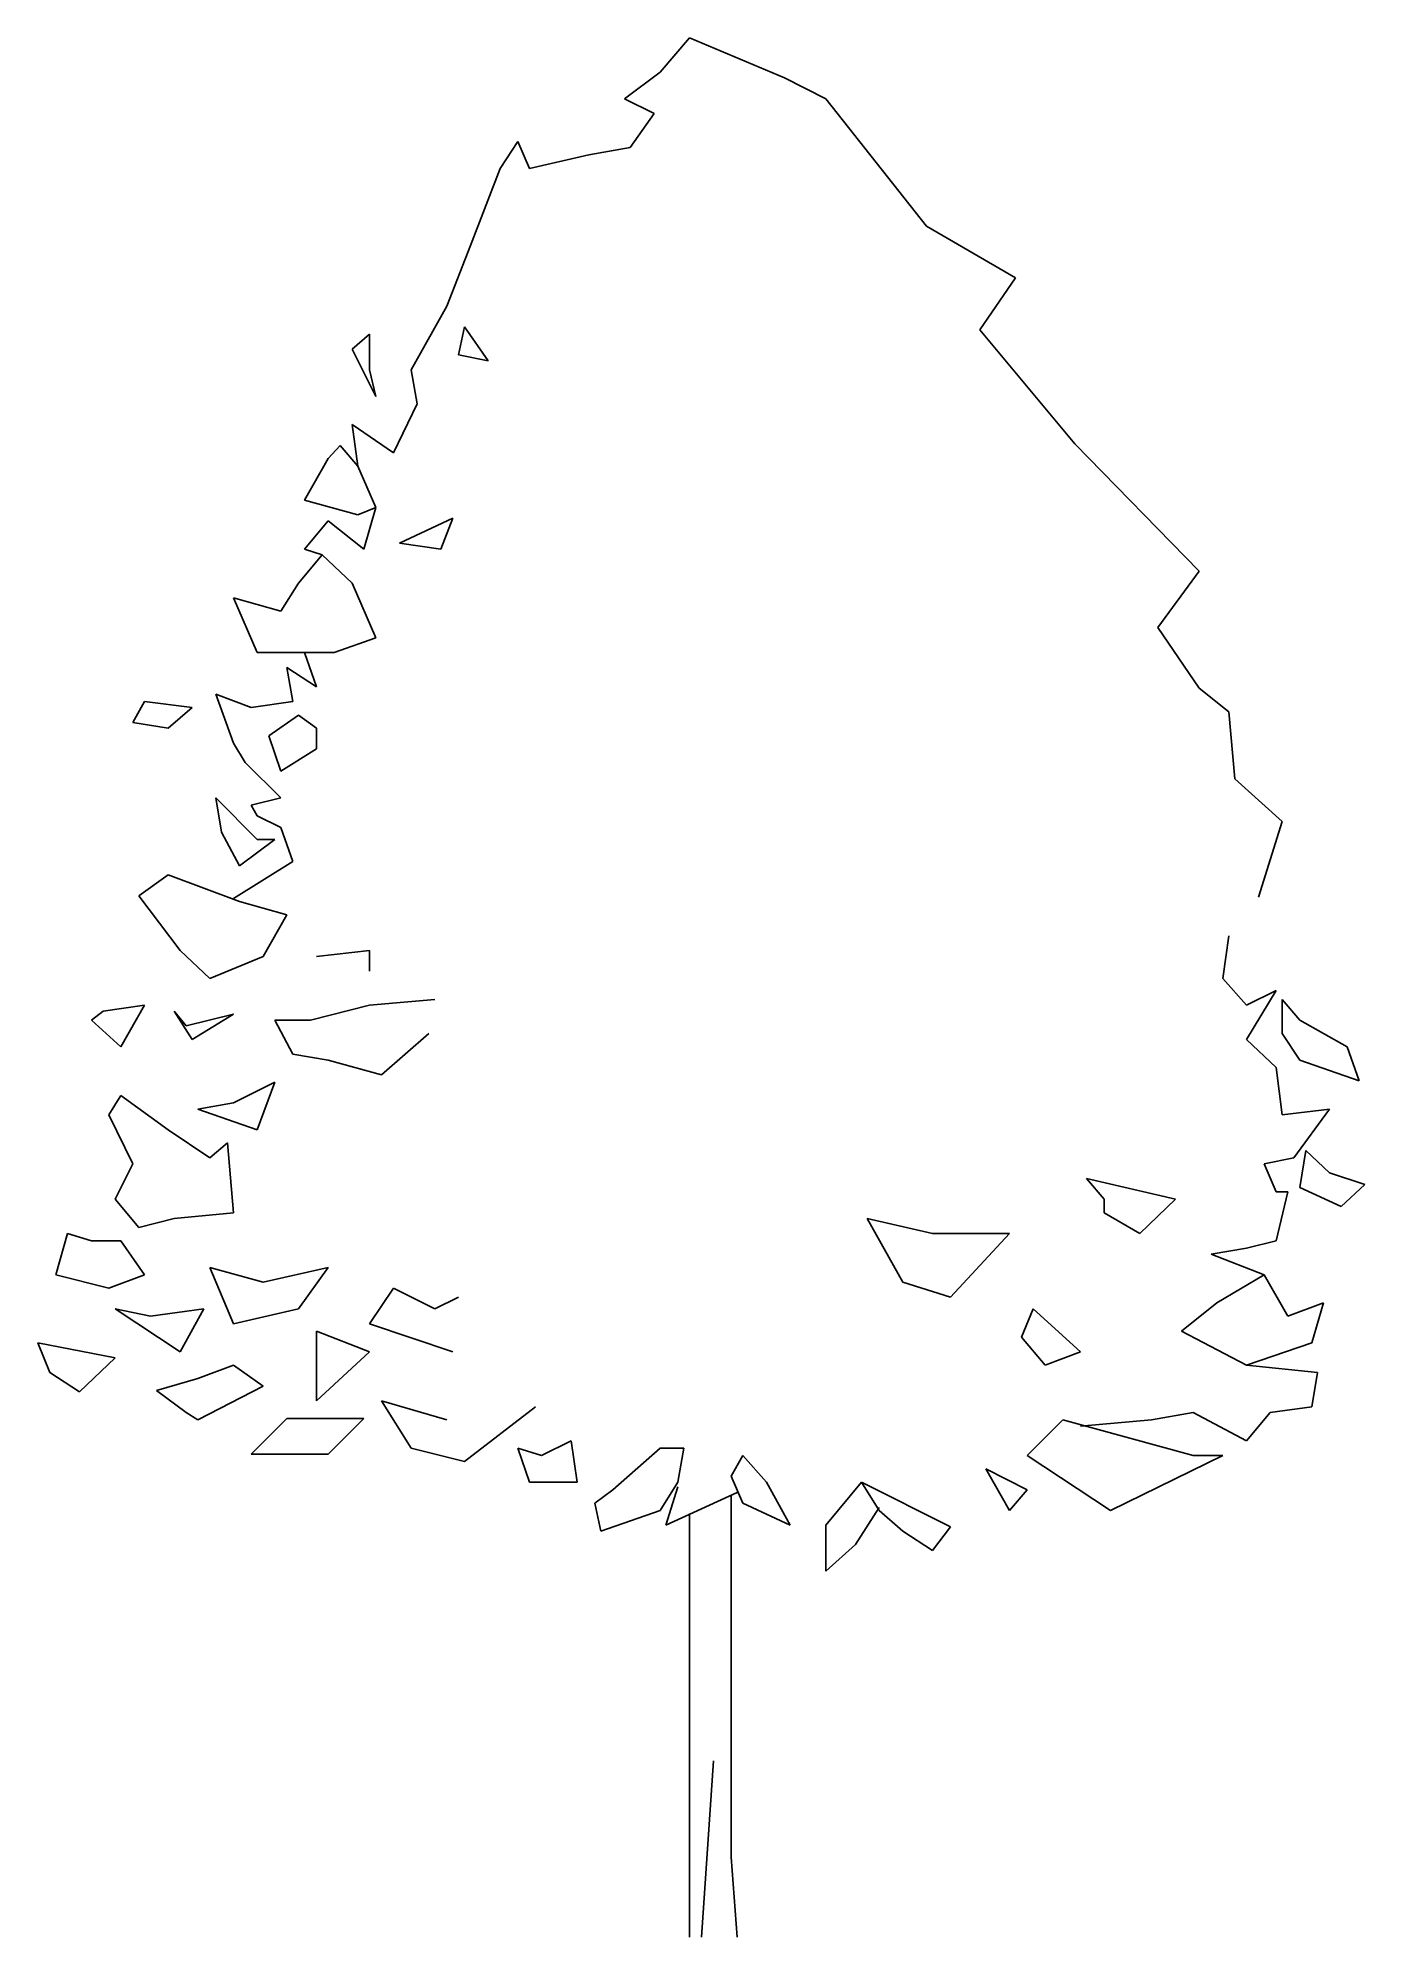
# Model space of a CAD drawing. Extents: x 330725 to 331425, y 71204 to 72205.
import ezdxf

# ---------------------------------------------------------------- set-up
doc = ezdxf.new("R2010")
doc.units = 0
doc.header["$MEASUREMENT"] = 0
doc.layers.get('0').update_dxf_attribs({"linetype": 'CONTINUOUS'})

msp = doc.modelspace()

# ---------------------------------------------------------------- linework, layer by layer
at = {"color": 7, "linetype": 'CONTINUOUS'}
for p, q in [((331053.5, 72187.1), (331069.1, 72205.1)), ((331069.1, 72205.1), (331119.1, 72184)), ((331034.7, 72173), (331053.5, 72187.1)), ((331119.1, 72184), (331141, 72173)), ((331050.3, 72165.2), (331034.7, 72173)), ((331141, 72173), (331194.1, 72105.9)), ((331037.8, 72147.3), (331050.3, 72165.2)), ((330969.1, 72136.3), (330978.5, 72150.4)), ((330978.5, 72150.4), (330984.7, 72136.3)), ((330984.7, 72136.3), (331016, 72143.4)), ((331016, 72143.4), (331037.8, 72147.3)), ((330953.5, 72095.7), (330969.1, 72136.3)), ((331194.1, 72105.9), (331241, 72078.5)), ((330953.5, 72095.7), (330941, 72063.7)), ((331241, 72078.5), (331222.2, 72051.2)), ((330941, 72063.7), (330922.2, 72030.1)), ((330950.3, 72052.7), (330947.2, 72037.9)), ((330962.8, 72034.8), (330950.3, 72052.7)), ((330900.3, 72048.8), (330891, 72041)), ((330900.3, 72030.1), (330900.3, 72048.8)), ((331222.2, 72051.2), (331272.2, 71991)), ((330891, 72041), (330903.5, 72016)), ((330947.2, 72037.9), (330962.8, 72034.8)), ((330903.5, 72016), (330900.3, 72030.1)), ((330922.2, 72030.1), (330925.3, 72012.1)), ((330925.3, 72012.1), (330912.8, 71986.3)), ((330891, 72001.2), (330894.1, 71979.3)), ((330912.8, 71986.3), (330891, 72001.2)), ((330878.5, 71983.2), (330866, 71961.3)), ((330878.5, 71983.2), (330884.7, 71990.2)), ((330894.1, 71979.3), (330884.7, 71990.2)), ((331272.2, 71991), (331337.8, 71923.8)), ((330894.1, 71979.3), (330903.5, 71957.4)), ((330866, 71961.3), (330894.1, 71953.5)), ((330894.1, 71953.5), (330903.5, 71957.4)), ((330903.5, 71957.4), (330897.2, 71935.5)), ((330878.5, 71950.4), (330866, 71935.5)), ((330897.2, 71935.5), (330878.5, 71950.4)), ((330944.1, 71951.9), (330916, 71938.7)), ((330944.1, 71951.9), (330937.8, 71935.5)), ((330862.8, 71917.6), (330875.3, 71932.4)), ((330875.3, 71932.4), (330866, 71935.5)), ((330875.3, 71932.4), (330891, 71917.6)), ((330916, 71938.7), (330937.8, 71935.5)), ((331337.8, 71923.8), (331316, 71894.1)), ((330853.5, 71902.7), (330862.8, 71917.6)), ((330891, 71917.6), (330903.5, 71888.7)), ((330828.5, 71909.8), (330853.5, 71902.7)), ((330841, 71880.9), (330828.5, 71909.8)), ((331316, 71894.1), (331337.8, 71862.1)), ((330903.5, 71888.7), (330881.6, 71880.9)), ((330881.6, 71880.9), (330841, 71880.9)), ((330856.6, 71873), (330859.7, 71855.1)), ((330872.2, 71862.9), (330856.6, 71873)), ((330866, 71880.9), (330872.2, 71862.9)), ((330781.6, 71855.1), (330775.3, 71844.1)), ((330806.6, 71851.9), (330781.6, 71855.1)), ((330819.1, 71859), (330828.5, 71833.2)), ((330837.8, 71851.9), (330819.1, 71859)), ((330859.7, 71855.1), (330837.8, 71851.9)), ((331337.8, 71862.1), (331353.5, 71849.6)), ((330775.3, 71844.1), (330794.1, 71841)), ((330794.1, 71841), (330806.6, 71851.9)), ((330862.8, 71848), (330847.2, 71837.1)), ((330872.2, 71841), (330862.8, 71848)), ((331353.5, 71849.6), (331356.6, 71814.4)), ((330828.5, 71833.2), (330834.7, 71823)), ((330847.2, 71837.1), (330853.5, 71818.4)), ((330872.2, 71830.1), (330872.2, 71841)), ((330834.7, 71823), (330853.5, 71804.3)), ((330853.5, 71818.4), (330872.2, 71830.1)), ((331356.6, 71814.4), (331381.6, 71791.8)), ((330841, 71782.4), (330819.1, 71804.3)), ((330819.1, 71804.3), (330822.2, 71786.3)), ((330853.5, 71804.3), (330837.8, 71800.4)), ((330837.8, 71800.4), (330841, 71794.9)), ((330841, 71794.9), (330853.5, 71788.7)), ((330822.2, 71786.3), (330831.6, 71768.4)), ((330831.6, 71768.4), (330850.3, 71782.4)), ((330850.3, 71782.4), (330841, 71782.4)), ((330853.5, 71788.7), (330859.7, 71770.7)), ((331381.6, 71791.8), (331369.1, 71751.9)), ((330794.1, 71763.7), (330778.5, 71752.7)), ((330831.6, 71749.6), (330794.1, 71763.7)), ((330859.7, 71770.7), (330828.5, 71751.2)), ((330778.5, 71752.7), (330800.3, 71723.8)), ((330856.6, 71742.6), (330831.6, 71749.6)), ((330844.1, 71720.7), (330856.6, 71742.6)), ((330800.3, 71723.8), (330816, 71709)), ((330900.3, 71723.8), (330872.2, 71720.7)), ((330900.3, 71712.9), (330900.3, 71723.8)), ((331353.5, 71731.6), (331350.3, 71709)), ((330816, 71709), (330844.1, 71720.7)), ((331350.3, 71709), (331362.8, 71694.9)), ((331378.5, 71702.7), (331362.8, 71676.9)), ((331362.8, 71694.9), (331378.5, 71702.7)), ((330781.6, 71694.9), (330759.7, 71691.8)), ((330769.1, 71673), (330781.6, 71694.9)), ((330900.3, 71694.9), (330869.1, 71687.1)), ((330934.7, 71698), (330900.3, 71694.9)), ((331381.6, 71698), (331381.6, 71680.1)), ((331391, 71687.1), (331381.6, 71698)), ((330759.7, 71691.8), (330753.5, 71687.1)), ((330753.5, 71687.1), (330769.1, 71673)), ((330797.2, 71691.8), (330806.6, 71676.9)), ((330803.5, 71684), (330797.2, 71691.8)), ((330828.5, 71690.2), (330803.5, 71684)), ((330828.5, 71690.2), (330806.6, 71676.9)), ((330850.3, 71687.1), (330859.7, 71669.1)), ((330869.1, 71687.1), (330850.3, 71687.1)), ((331416, 71673), (331391, 71687.1)), ((330906.6, 71658.2), (330931.6, 71680.1)), ((331362.8, 71676.9), (331378.5, 71662.1)), ((331381.6, 71680.1), (331391, 71666)), ((331422.2, 71655.1), (331416, 71673)), ((330859.7, 71669.1), (330878.5, 71666)), ((330878.5, 71666), (330906.6, 71658.2)), ((331378.5, 71662.1), (331381.6, 71637.1)), ((331391, 71666), (331422.2, 71655.1)), ((330850.3, 71654.3), (330828.5, 71643.4)), ((330850.3, 71654.3), (330841, 71629.3)), ((330769.1, 71647.3), (330762.8, 71637.1)), ((330794.1, 71629.3), (330769.1, 71647.3)), ((330828.5, 71643.4), (330809.7, 71640.2)), ((330762.8, 71637.1), (330775.3, 71611.3)), ((330809.7, 71640.2), (330841, 71629.3)), ((331381.6, 71637.1), (331406.6, 71640.2)), ((331406.6, 71640.2), (331387.8, 71614.4)), ((330816, 71614.4), (330794.1, 71629.3)), ((330825.3, 71622.3), (330816, 71614.4)), ((330828.5, 71585.5), (330825.3, 71622.3)), ((331387.8, 71614.4), (331372.2, 71611.3)), ((331391, 71598.8), (331394.1, 71618.4)), ((331406.6, 71606.6), (331394.1, 71618.4)), ((330775.3, 71611.3), (330766, 71592.6)), ((331278.5, 71603.5), (331325.3, 71592.6)), ((331287.8, 71592.6), (331278.5, 71603.5)), ((331372.2, 71611.3), (331378.5, 71596.5)), ((331425.3, 71600.4), (331406.6, 71606.6)), ((330766, 71592.6), (330778.5, 71577.7)), ((331287.8, 71585.5), (331287.8, 71592.6)), ((331325.3, 71592.6), (331306.6, 71574.6)), ((331384.7, 71596.5), (331378.5, 71570.7)), ((331378.5, 71596.5), (331384.7, 71596.5)), ((331391, 71598.8), (331412.8, 71588.7)), ((331412.8, 71588.7), (331425.3, 71600.4)), ((330778.5, 71577.7), (330797.2, 71582.4)), ((330797.2, 71582.4), (330828.5, 71585.5)), ((331162.8, 71582.4), (331181.6, 71548.8)), ((331197.2, 71574.6), (331162.8, 71582.4)), ((331306.6, 71574.6), (331287.8, 71585.5)), ((330741, 71574.6), (330734.7, 71552.7)), ((330753.5, 71570.7), (330741, 71574.6)), ((331237.8, 71574.6), (331197.2, 71574.6)), ((331206.6, 71541), (331237.8, 71574.6)), ((330769.1, 71570.7), (330753.5, 71570.7)), ((330781.6, 71552.7), (330769.1, 71570.7)), ((331362.8, 71566.8), (331344.1, 71563.7)), ((331344.1, 71563.7), (331372.2, 71552.7)), ((331378.5, 71570.7), (331362.8, 71566.8)), ((330734.7, 71552.7), (330762.8, 71545.7)), ((330762.8, 71545.7), (330781.6, 71552.7)), ((330816, 71556.6), (330828.5, 71526.9)), ((330844.1, 71548.8), (330816, 71556.6)), ((330878.5, 71556.6), (330844.1, 71548.8)), ((330862.8, 71534.8), (330878.5, 71556.6)), ((331372.2, 71552.7), (331347.2, 71537.9)), ((331384.7, 71530.9), (331372.2, 71552.7)), ((330912.8, 71545.7), (330900.3, 71526.9)), ((330934.7, 71534.8), (330912.8, 71545.7)), ((331181.6, 71548.8), (331206.6, 71541)), ((330766, 71534.8), (330800.3, 71512.1)), ((330784.7, 71530.9), (330766, 71534.8)), ((330812.8, 71534.8), (330784.7, 71530.9)), ((330812.8, 71534.8), (330800.3, 71512.1)), ((330828.5, 71526.9), (330862.8, 71534.8)), ((330947.2, 71541), (330934.7, 71534.8)), ((331244.1, 71519.9), (331250.3, 71534.8)), ((331250.3, 71534.8), (331275.3, 71512.1)), ((331328.5, 71523), (331347.2, 71537.9)), ((331403.5, 71537.9), (331384.7, 71530.9)), ((331397.2, 71516.8), (331403.5, 71537.9)), ((330872.2, 71523), (330872.2, 71486.3)), ((330900.3, 71512.1), (330872.2, 71523)), ((330900.3, 71526.9), (330944.1, 71512.1)), ((331328.5, 71523), (331362.8, 71505.1)), ((330725.3, 71516.8), (330731.6, 71501.2)), ((330766, 71509), (330725.3, 71516.8)), ((330872.2, 71486.3), (330900.3, 71512.1)), ((331256.6, 71505.1), (331244.1, 71519.9)), ((331275.3, 71512.1), (331256.6, 71505.1)), ((331362.8, 71505.1), (331397.2, 71516.8)), ((330747.2, 71491), (330766, 71509)), ((330828.5, 71505.1), (330809.7, 71498)), ((330844.1, 71494.1), (330828.5, 71505.1)), ((331362.8, 71505.1), (331400.3, 71501.2)), ((330731.6, 71501.2), (330747.2, 71491)), ((330787.8, 71491.8), (330809.7, 71498)), ((330787.8, 71491.8), (330803.5, 71480.1)), ((330809.7, 71476.2), (330844.1, 71494.1)), ((331400.3, 71501.2), (331397.2, 71483.2)), ((330941, 71476.2), (330906.6, 71486.3)), ((330906.6, 71486.3), (330922.2, 71461.3)), ((330950.3, 71454.3), (330987.8, 71483.2)), ((331397.2, 71483.2), (331375.3, 71480.1)), ((330803.5, 71480.1), (330809.7, 71476.2)), ((330856.6, 71476.9), (330837.8, 71458.2)), ((330897.2, 71476.9), (330856.6, 71476.9)), ((330878.5, 71458.2), (330897.2, 71476.9)), ((331247.2, 71457.4), (331266, 71476.2)), ((331266, 71476.2), (331334.7, 71457.4)), ((331275.3, 71473), (331312.8, 71476.2)), ((331334.7, 71480.1), (331312.8, 71476.2)), ((331362.8, 71465.2), (331334.7, 71480.1)), ((331375.3, 71480.1), (331362.8, 71465.2)), ((331006.6, 71465.2), (330991, 71457.4)), ((331009.7, 71443.4), (331006.6, 71465.2)), ((330837.8, 71458.2), (330878.5, 71458.2)), ((330922.2, 71461.3), (330950.3, 71454.3)), ((330978.5, 71461.3), (330984.7, 71443.4)), ((330991, 71457.4), (330978.5, 71461.3)), ((331053.5, 71461.3), (331028.5, 71439.4)), ((331066, 71461.3), (331053.5, 71461.3)), ((331062.8, 71443.4), (331066, 71461.3)), ((331091, 71446.5), (331097.2, 71457.4)), ((331097.2, 71457.4), (331109.7, 71443.4)), ((331291, 71428.5), (331247.2, 71457.4)), ((331350.3, 71457.4), (331291, 71428.5)), ((331334.7, 71457.4), (331350.3, 71457.4)), ((330984.7, 71443.4), (331009.7, 71443.4)), ((331053.5, 71428.5), (331062.8, 71443.4)), ((331097.2, 71432.4), (331091, 71446.5)), ((331109.7, 71443.4), (331122.2, 71420.7)), ((331141, 71420.7), (331159.7, 71443.4)), ((331206.6, 71419.9), (331159.7, 71443.4)), ((331169.1, 71428.5), (331159.7, 71443.4)), ((331225.3, 71450.4), (331237.8, 71428.5)), ((331247.2, 71439.4), (331225.3, 71450.4)), ((331028.5, 71439.4), (331019.1, 71432.4)), ((331019.1, 71432.4), (331022.2, 71417.6)), ((331062.8, 71441), (331056.6, 71420.7)), ((331094.1, 71437.9), (331056.6, 71420.7)), ((331091, 71436.3), (331091, 71245.7)), ((331122.2, 71420.7), (331097.2, 71432.4)), ((331237.8, 71428.5), (331247.2, 71439.4)), ((331022.2, 71417.6), (331053.5, 71428.5)), ((331069.1, 71203.5), (331069.1, 71426.9)), ((331169.1, 71430.1), (331156.6, 71410.5)), ((331181.6, 71417.6), (331169.1, 71428.5)), ((331141, 71420.7), (331141, 71396.5)), ((331197.2, 71407.4), (331181.6, 71417.6)), ((331197.2, 71407.4), (331206.6, 71419.9)), ((331141, 71396.5), (331156.6, 71410.5)), ((331075.3, 71203.5), (331081.6, 71296.5)), ((331094.1, 71203.5), (331091, 71245.7))]:
    msp.add_line(p, q, dxfattribs=at)

doc.saveas('drawing.dxf')
